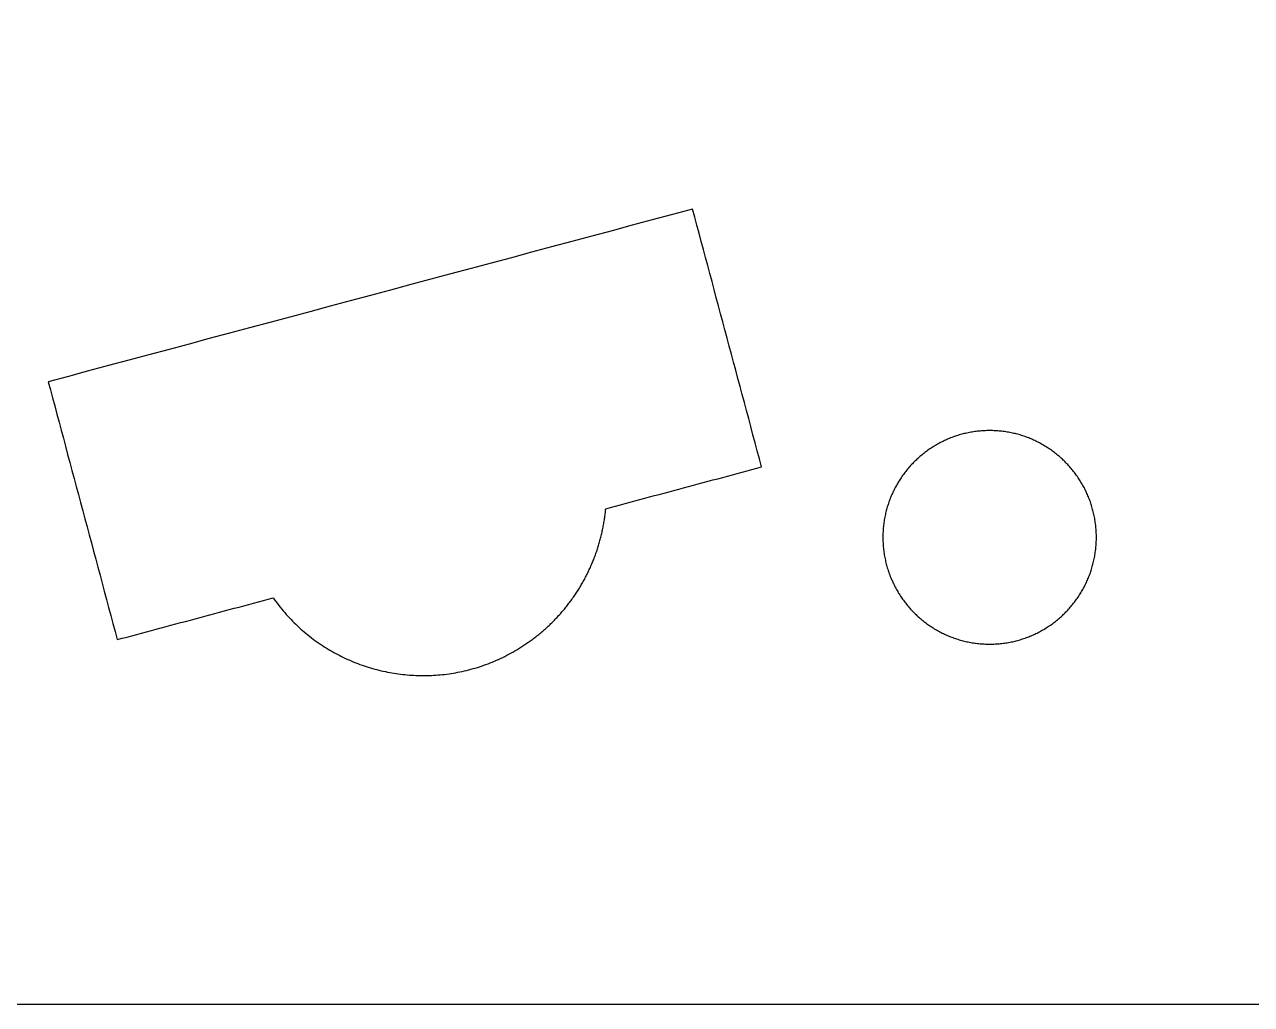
# Model space of a CAD drawing. Extents: x 69 to 228, y 38 to 172.
# Drawn here: x 159.23 to 177.62, y 38.35 to 53.03 of the extents above; entities that cross this region are included whole.
import ezdxf

# ---------------------------------------------------------------- set-up
doc = ezdxf.new("R2010")
doc.units = 0
doc.layers.get('0').update_dxf_attribs({"linetype": 'CONTINUOUS'})

# ---------------------------------------------------------------- blocks, each defined once
blk = doc.blocks.new('BLOCK_20')
at = {"color": 7}
blk.add_open_spline([(170.278, 46.401), (170.278, 46.401), (170.205, 46.382), (170.205, 46.382), (170.205, 46.382), (170.132, 46.362), (170.132, 46.362), (170.132, 46.362), (170.059, 46.343), (170.059, 46.343), (170.059, 46.343), (169.986, 46.323), (169.986, 46.323), (169.986, 46.323), (169.913, 46.303), (169.913, 46.303), (169.913, 46.303), (169.84, 46.284), (169.84, 46.284), (169.84, 46.284), (169.767, 46.264), (169.767, 46.264), (169.767, 46.264), (169.694, 46.245), (169.694, 46.245), (169.694, 46.245), (169.621, 46.225), (169.621, 46.225), (169.621, 46.225), (169.548, 46.206), (169.548, 46.206), (169.548, 46.206), (169.474, 46.186), (169.474, 46.186), (169.474, 46.186), (169.401, 46.167), (169.401, 46.167), (169.401, 46.167), (169.328, 46.147), (169.328, 46.147), (169.328, 46.147), (169.255, 46.127), (169.255, 46.127), (169.255, 46.127), (169.182, 46.108), (169.182, 46.108), (169.182, 46.108), (169.109, 46.088), (169.109, 46.088), (169.109, 46.088), (169.036, 46.069), (169.036, 46.069), (169.036, 46.069), (168.963, 46.049), (168.963, 46.049), (168.963, 46.049), (168.89, 46.03), (168.89, 46.03), (168.89, 46.03), (168.817, 46.01), (168.817, 46.01), (168.817, 46.01), (168.744, 45.99), (168.744, 45.99), (168.744, 45.99), (168.671, 45.971), (168.671, 45.971), (168.671, 45.971), (168.598, 45.951), (168.598, 45.951), (168.598, 45.951), (168.525, 45.932), (168.525, 45.932), (168.525, 45.932), (168.452, 45.912), (168.452, 45.912), (168.452, 45.912), (168.379, 45.893), (168.379, 45.893), (168.379, 45.893), (168.306, 45.873), (168.306, 45.873), (168.306, 45.873), (168.233, 45.853), (168.233, 45.853), (168.233, 45.853), (168.16, 45.834), (168.16, 45.834), (168.16, 45.834), (168.087, 45.814), (168.087, 45.814), (168.087, 45.814), (168.014, 45.795), (168.014, 45.795), (168.014, 45.795), (167.941, 45.775), (167.941, 45.775), (167.939, 45.75), (167.936, 45.725), (167.933, 45.7), (167.93, 45.675), (167.927, 45.65), (167.923, 45.626), (167.92, 45.601), (167.916, 45.576), (167.911, 45.552), (167.907, 45.527), (167.902, 45.502), (167.897, 45.478), (167.892, 45.454), (167.887, 45.429), (167.882, 45.405), (167.876, 45.381), (167.87, 45.357), (167.864, 45.333), (167.858, 45.309), (167.851, 45.285), (167.844, 45.261), (167.837, 45.237), (167.83, 45.213), (167.822, 45.19), (167.815, 45.166), (167.807, 45.143), (167.799, 45.12), (167.791, 45.096), (167.782, 45.073), (167.774, 45.05), (167.765, 45.027), (167.756, 45.004), (167.747, 44.981), (167.737, 44.958), (167.727, 44.936), (167.718, 44.913), (167.708, 44.891), (167.697, 44.868), (167.687, 44.846), (167.676, 44.824), (167.665, 44.802), (167.654, 44.78), (167.643, 44.758), (167.632, 44.736), (167.62, 44.714), (167.608, 44.693), (167.596, 44.671), (167.584, 44.65), (167.572, 44.629), (167.559, 44.607), (167.546, 44.586), (167.533, 44.565), (167.52, 44.545), (167.507, 44.524), (167.493, 44.503), (167.48, 44.483), (167.466, 44.463), (167.452, 44.442), (167.437, 44.422), (167.423, 44.402), (167.408, 44.383), (167.393, 44.363), (167.378, 44.343), (167.363, 44.324), (167.348, 44.305), (167.332, 44.285), (167.317, 44.266), (167.301, 44.247), (167.285, 44.229), (167.269, 44.21), (167.252, 44.191), (167.235, 44.173), (167.219, 44.155), (167.202, 44.137), (167.185, 44.119), (167.168, 44.101), (167.15, 44.083), (167.132, 44.066), (167.115, 44.049), (167.097, 44.031), (167.079, 44.014), (167.061, 43.998), (167.042, 43.981), (167.023, 43.964), (167.005, 43.948), (166.986, 43.932), (166.967, 43.915), (166.948, 43.899), (166.928, 43.884), (166.908, 43.868), (166.889, 43.853), (166.869, 43.837), (166.849, 43.822), (166.829, 43.807), (166.808, 43.792), (166.788, 43.778), (166.749, 43.751), (166.71, 43.724), (166.67, 43.699), (166.63, 43.674), (166.59, 43.65), (166.55, 43.627), (166.509, 43.605), (166.469, 43.583), (166.427, 43.562), (166.386, 43.542), (166.345, 43.522), (166.303, 43.504), (166.261, 43.486), (166.219, 43.469), (166.176, 43.452), (166.134, 43.436), (166.091, 43.421), (166.048, 43.407), (166.006, 43.394), (165.962, 43.381), (165.919, 43.369), (165.876, 43.357), (165.832, 43.347), (165.789, 43.337), (165.745, 43.328), (165.701, 43.319), (165.657, 43.312), (165.614, 43.305), (165.57, 43.299), (165.525, 43.293), (165.481, 43.288), (165.437, 43.284), (165.393, 43.281), (165.349, 43.278), (165.305, 43.276), (165.261, 43.275), (165.217, 43.274), (165.173, 43.274), (165.129, 43.276), (165.084, 43.277), (165.04, 43.279), (164.997, 43.282), (164.953, 43.286), (164.909, 43.29), (164.865, 43.296), (164.822, 43.301), (164.778, 43.307), (164.735, 43.315), (164.691, 43.322), (164.648, 43.331), (164.605, 43.34), (164.562, 43.35), (164.52, 43.361), (164.477, 43.372), (164.435, 43.384), (164.392, 43.396), (164.35, 43.41), (164.309, 43.424), (164.267, 43.438), (164.226, 43.454), (164.184, 43.469), (164.143, 43.486), (164.103, 43.504), (164.062, 43.521), (164.022, 43.54), (163.982, 43.56), (163.943, 43.579), (163.903, 43.6), (163.864, 43.622), (163.825, 43.643), (163.787, 43.666), (163.749, 43.689), (163.711, 43.713), (163.674, 43.737), (163.637, 43.763), (163.6, 43.788), (163.564, 43.815), (163.528, 43.842), (163.492, 43.87), (163.457, 43.898), (163.422, 43.928), (163.388, 43.957), (163.354, 43.987), (163.321, 44.019), (163.287, 44.05), (163.255, 44.082), (163.223, 44.115), (163.191, 44.149), (163.16, 44.183), (163.129, 44.218), (163.099, 44.253), (163.069, 44.289), (163.04, 44.326), (163.011, 44.363), (162.983, 44.401), (162.955, 44.439), (162.955, 44.439), (162.882, 44.42), (162.882, 44.42), (162.882, 44.42), (162.809, 44.4), (162.809, 44.4), (162.809, 44.4), (162.736, 44.381), (162.736, 44.381), (162.736, 44.381), (162.663, 44.361), (162.663, 44.361), (162.663, 44.361), (162.59, 44.341), (162.59, 44.341), (162.59, 44.341), (162.517, 44.322), (162.517, 44.322), (162.517, 44.322), (162.444, 44.302), (162.444, 44.302), (162.444, 44.302), (162.371, 44.283), (162.371, 44.283), (162.371, 44.283), (162.298, 44.263), (162.298, 44.263), (162.298, 44.263), (162.225, 44.244), (162.225, 44.244), (162.225, 44.244), (162.152, 44.224), (162.152, 44.224), (162.152, 44.224), (162.079, 44.204), (162.079, 44.204), (162.079, 44.204), (162.006, 44.185), (162.006, 44.185), (162.006, 44.185), (161.933, 44.165), (161.933, 44.165), (161.933, 44.165), (161.86, 44.146), (161.86, 44.146), (161.86, 44.146), (161.787, 44.126), (161.787, 44.126), (161.787, 44.126), (161.714, 44.107), (161.714, 44.107), (161.714, 44.107), (161.641, 44.087), (161.641, 44.087), (161.641, 44.087), (161.568, 44.068), (161.568, 44.068), (161.568, 44.068), (161.495, 44.048), (161.495, 44.048), (161.495, 44.048), (161.422, 44.028), (161.422, 44.028), (161.422, 44.028), (161.349, 44.009), (161.349, 44.009), (161.349, 44.009), (161.276, 43.989), (161.276, 43.989), (161.276, 43.989), (161.203, 43.97), (161.203, 43.97), (161.203, 43.97), (161.13, 43.95), (161.13, 43.95), (161.13, 43.95), (161.057, 43.931), (161.057, 43.931), (161.057, 43.931), (160.984, 43.911), (160.984, 43.911), (160.984, 43.911), (160.911, 43.891), (160.911, 43.891), (160.911, 43.891), (160.838, 43.872), (160.838, 43.872), (160.838, 43.872), (160.765, 43.852), (160.765, 43.852), (160.765, 43.852), (160.692, 43.833), (160.692, 43.833), (160.692, 43.833), (160.619, 43.813), (160.619, 43.813), (160.619, 43.813), (160.586, 43.934), (160.586, 43.934), (160.586, 43.934), (160.554, 44.055), (160.554, 44.055), (160.554, 44.055), (160.521, 44.175), (160.521, 44.175), (160.521, 44.175), (160.489, 44.296), (160.489, 44.296), (160.489, 44.296), (160.457, 44.417), (160.457, 44.417), (160.457, 44.417), (160.424, 44.538), (160.424, 44.538), (160.424, 44.538), (160.392, 44.658), (160.392, 44.658), (160.392, 44.658), (160.36, 44.779), (160.36, 44.779), (160.36, 44.779), (160.327, 44.9), (160.327, 44.9), (160.327, 44.9), (160.295, 45.021), (160.295, 45.021), (160.295, 45.021), (160.263, 45.141), (160.263, 45.141), (160.263, 45.141), (160.23, 45.262), (160.23, 45.262), (160.23, 45.262), (160.198, 45.383), (160.198, 45.383), (160.198, 45.383), (160.166, 45.504), (160.166, 45.504), (160.166, 45.504), (160.133, 45.624), (160.133, 45.624), (160.133, 45.624), (160.101, 45.745), (160.101, 45.745), (160.101, 45.745), (160.069, 45.866), (160.069, 45.866), (160.069, 45.866), (160.036, 45.986), (160.036, 45.986), (160.036, 45.986), (160.004, 46.107), (160.004, 46.107), (160.004, 46.107), (159.971, 46.228), (159.971, 46.228), (159.971, 46.228), (159.939, 46.349), (159.939, 46.349), (159.939, 46.349), (159.907, 46.469), (159.907, 46.469), (159.907, 46.469), (159.874, 46.59), (159.874, 46.59), (159.874, 46.59), (159.842, 46.711), (159.842, 46.711), (159.842, 46.711), (159.81, 46.832), (159.81, 46.832), (159.81, 46.832), (159.777, 46.952), (159.777, 46.952), (159.777, 46.952), (159.745, 47.073), (159.745, 47.073), (159.745, 47.073), (159.713, 47.194), (159.713, 47.194), (159.713, 47.194), (159.68, 47.315), (159.68, 47.315), (159.68, 47.315), (159.648, 47.435), (159.648, 47.435), (159.648, 47.435), (159.616, 47.556), (159.616, 47.556), (159.616, 47.556), (159.583, 47.677), (159.583, 47.677), (159.583, 47.677), (159.885, 47.758), (159.885, 47.758), (159.885, 47.758), (160.187, 47.839), (160.187, 47.839), (160.187, 47.839), (160.489, 47.919), (160.489, 47.919), (160.489, 47.919), (160.791, 48), (160.791, 48), (160.791, 48), (161.093, 48.081), (161.093, 48.081), (161.093, 48.081), (161.394, 48.162), (161.394, 48.162), (161.394, 48.162), (161.696, 48.243), (161.696, 48.243), (161.696, 48.243), (161.998, 48.324), (161.998, 48.324), (161.998, 48.324), (162.3, 48.405), (162.3, 48.405), (162.3, 48.405), (162.602, 48.486), (162.602, 48.486), (162.602, 48.486), (162.904, 48.567), (162.904, 48.567), (162.904, 48.567), (163.205, 48.647), (163.205, 48.647), (163.205, 48.647), (163.507, 48.728), (163.507, 48.728), (163.507, 48.728), (163.809, 48.809), (163.809, 48.809), (163.809, 48.809), (164.111, 48.89), (164.111, 48.89), (164.111, 48.89), (164.413, 48.971), (164.413, 48.971), (164.413, 48.971), (164.715, 49.052), (164.715, 49.052), (164.715, 49.052), (165.017, 49.133), (165.017, 49.133), (165.017, 49.133), (165.318, 49.214), (165.318, 49.214), (165.318, 49.214), (165.62, 49.294), (165.62, 49.294), (165.62, 49.294), (165.922, 49.375), (165.922, 49.375), (165.922, 49.375), (166.224, 49.456), (166.224, 49.456), (166.224, 49.456), (166.526, 49.537), (166.526, 49.537), (166.526, 49.537), (166.828, 49.618), (166.828, 49.618), (166.828, 49.618), (167.13, 49.699), (167.13, 49.699), (167.13, 49.699), (167.431, 49.78), (167.431, 49.78), (167.431, 49.78), (167.733, 49.861), (167.733, 49.861), (167.733, 49.861), (168.035, 49.942), (168.035, 49.942), (168.035, 49.942), (168.337, 50.022), (168.337, 50.022), (168.337, 50.022), (168.639, 50.103), (168.639, 50.103), (168.639, 50.103), (168.941, 50.184), (168.941, 50.184), (168.941, 50.184), (169.243, 50.265), (169.243, 50.265), (169.243, 50.265), (169.275, 50.144), (169.275, 50.144), (169.275, 50.144), (169.307, 50.024), (169.307, 50.024), (169.307, 50.024), (169.34, 49.903), (169.34, 49.903), (169.34, 49.903), (169.372, 49.782), (169.372, 49.782), (169.372, 49.782), (169.404, 49.661), (169.404, 49.661), (169.404, 49.661), (169.437, 49.541), (169.437, 49.541), (169.437, 49.541), (169.469, 49.42), (169.469, 49.42), (169.469, 49.42), (169.501, 49.299), (169.501, 49.299), (169.501, 49.299), (169.534, 49.178), (169.534, 49.178), (169.534, 49.178), (169.566, 49.058), (169.566, 49.058), (169.566, 49.058), (169.598, 48.937), (169.598, 48.937), (169.598, 48.937), (169.631, 48.816), (169.631, 48.816), (169.631, 48.816), (169.663, 48.695), (169.663, 48.695), (169.663, 48.695), (169.695, 48.575), (169.695, 48.575), (169.695, 48.575), (169.728, 48.454), (169.728, 48.454), (169.728, 48.454), (169.76, 48.333), (169.76, 48.333), (169.76, 48.333), (169.793, 48.212), (169.793, 48.212), (169.793, 48.212), (169.825, 48.092), (169.825, 48.092), (169.825, 48.092), (169.857, 47.971), (169.857, 47.971), (169.857, 47.971), (169.89, 47.85), (169.89, 47.85), (169.89, 47.85), (169.922, 47.729), (169.922, 47.729), (169.922, 47.729), (169.954, 47.609), (169.954, 47.609), (169.954, 47.609), (169.987, 47.488), (169.987, 47.488), (169.987, 47.488), (170.019, 47.367), (170.019, 47.367), (170.019, 47.367), (170.051, 47.247), (170.051, 47.247), (170.051, 47.247), (170.084, 47.126), (170.084, 47.126), (170.084, 47.126), (170.116, 47.005), (170.116, 47.005), (170.116, 47.005), (170.148, 46.884), (170.148, 46.884), (170.148, 46.884), (170.181, 46.764), (170.181, 46.764), (170.181, 46.764), (170.213, 46.643), (170.213, 46.643), (170.213, 46.643), (170.245, 46.522), (170.245, 46.522), (170.245, 46.522), (170.278, 46.401), (170.278, 46.401)], degree=3, knots=[0, 0, 0, 0, 1, 1, 1, 2, 2, 2, 3, 3, 3, 4, 4, 4, 5, 5, 5, 6, 6, 6, 7, 7, 7, 8, 8, 8, 9, 9, 9, 10, 10, 10, 11, 11, 11, 12, 12, 12, 13, 13, 13, 14, 14, 14, 15, 15, 15, 16, 16, 16, 17, 17, 17, 18, 18, 18, 19, 19, 19, 20, 20, 20, 21, 21, 21, 22, 22, 22, 23, 23, 23, 24, 24, 24, 25, 25, 25, 26, 26, 26, 27, 27, 27, 28, 28, 28, 29, 29, 29, 30, 30, 30, 31, 31, 31, 32, 32, 32, 33, 33, 33, 34, 34, 34, 35, 35, 35, 36, 36, 36, 37, 37, 37, 38, 38, 38, 39, 39, 39, 40, 40, 40, 41, 41, 41, 42, 42, 42, 43, 43, 43, 44, 44, 44, 45, 45, 45, 46, 46, 46, 47, 47, 47, 48, 48, 48, 49, 49, 49, 50, 50, 50, 51, 51, 51, 52, 52, 52, 53, 53, 53, 54, 54, 54, 55, 55, 55, 56, 56, 56, 57, 57, 57, 58, 58, 58, 59, 59, 59, 60, 60, 60, 61, 61, 61, 62, 62, 62, 63, 63, 63, 64, 64, 64, 65, 65, 65, 66, 66, 66, 67, 67, 67, 68, 68, 68, 69, 69, 69, 70, 70, 70, 71, 71, 71, 72, 72, 72, 73, 73, 73, 74, 74, 74, 75, 75, 75, 76, 76, 76, 77, 77, 77, 78, 78, 78, 79, 79, 79, 80, 80, 80, 81, 81, 81, 82, 82, 82, 83, 83, 83, 84, 84, 84, 85, 85, 85, 86, 86, 86, 87, 87, 87, 88, 88, 88, 89, 89, 89, 90, 90, 90, 91, 91, 91, 92, 92, 92, 93, 93, 93, 94, 94, 94, 95, 95, 95, 96, 96, 96, 97, 97, 97, 98, 98, 98, 99, 99, 99, 100, 100, 100, 101, 101, 101, 102, 102, 102, 103, 103, 103, 104, 104, 104, 105, 105, 105, 106, 106, 106, 107, 107, 107, 108, 108, 108, 109, 109, 109, 110, 110, 110, 111, 111, 111, 112, 112, 112, 113, 113, 113, 114, 114, 114, 115, 115, 115, 116, 116, 116, 117, 117, 117, 118, 118, 118, 119, 119, 119, 120, 120, 120, 121, 121, 121, 122, 122, 122, 123, 123, 123, 124, 124, 124, 125, 125, 125, 126, 126, 126, 127, 127, 127, 128, 128, 128, 129, 129, 129, 130, 130, 130, 131, 131, 131, 132, 132, 132, 133, 133, 133, 134, 134, 134, 135, 135, 135, 136, 136, 136, 137, 137, 137, 138, 138, 138, 139, 139, 139, 140, 140, 140, 141, 141, 141, 142, 142, 142, 143, 143, 143, 144, 144, 144, 145, 145, 145, 146, 146, 146, 147, 147, 147, 148, 148, 148, 149, 149, 149, 150, 150, 150, 151, 151, 151, 152, 152, 152, 153, 153, 153, 154, 154, 154, 155, 155, 155, 156, 156, 156, 157, 157, 157, 158, 158, 158, 159, 159, 159, 160, 160, 160, 161, 161, 161, 162, 162, 162, 163, 163, 163, 164, 164, 164, 165, 165, 165, 166, 166, 166, 167, 167, 167, 168, 168, 168, 169, 169, 169, 170, 170, 170, 171, 171, 171, 172, 172, 172, 173, 173, 173, 174, 174, 174, 175, 175, 175, 176, 176, 176, 177, 177, 177, 178, 178, 178, 179, 179, 179, 180, 180, 180, 181, 181, 181, 182, 182, 182, 183, 183, 183, 184, 184, 184, 185, 185, 185, 186, 186, 186, 187, 187, 187, 188, 188, 188, 189, 189, 189, 190, 190, 190, 191, 191, 191, 192, 192, 192, 193, 193, 193, 194, 194, 194, 195, 195, 195, 196, 196, 196, 197, 197, 197, 198, 198, 198, 199, 199, 199, 200, 200, 200, 201, 201, 201, 202, 202, 202, 203, 203, 203, 204, 204, 204, 205, 205, 205, 206, 206, 206, 207, 207, 207, 208, 208, 208, 209, 209, 209, 210, 210, 210, 211, 211, 211, 212, 212, 212, 213, 213, 213, 214, 214, 214, 215, 215, 215, 216, 216, 216, 217, 217, 217, 218, 218, 218, 219, 219, 219, 220, 220, 220, 221, 221, 221, 222, 222, 222, 223, 223, 223, 224, 224, 224, 224], dxfattribs=at)
blk = doc.blocks.new('BLOCK_26')
at = {"color": 7}
blk.add_open_spline([(188.696, 171.91), (188.696, 171.91), (186.196, 171.91), (186.196, 171.91), (186.196, 171.91), (183.696, 171.91), (183.696, 171.91), (183.696, 171.91), (181.196, 171.91), (181.196, 171.91), (181.196, 171.91), (178.696, 171.91), (178.696, 171.91), (178.696, 171.91), (176.196, 171.91), (176.196, 171.91), (176.196, 171.91), (173.696, 171.91), (173.696, 171.91), (173.696, 171.91), (171.196, 171.91), (171.196, 171.91), (171.196, 171.91), (168.696, 171.91), (168.696, 171.91), (168.696, 171.91), (166.196, 171.91), (166.196, 171.91), (166.196, 171.91), (163.696, 171.91), (163.696, 171.91), (163.696, 171.91), (161.196, 171.91), (161.196, 171.91), (161.196, 171.91), (158.696, 171.91), (158.696, 171.91), (158.696, 171.91), (156.196, 171.91), (156.196, 171.91), (156.196, 171.91), (153.696, 171.91), (153.696, 171.91), (153.696, 171.91), (151.196, 171.91), (151.196, 171.91), (151.196, 171.91), (148.696, 171.91), (148.696, 171.91), (148.696, 171.91), (146.196, 171.91), (146.196, 171.91), (146.196, 171.91), (143.696, 171.91), (143.696, 171.91), (143.696, 171.91), (141.196, 171.91), (141.196, 171.91), (141.196, 171.91), (138.696, 171.91), (138.696, 171.91), (138.696, 171.91), (136.196, 171.91), (136.196, 171.91), (136.196, 171.91), (133.696, 171.91), (133.696, 171.91), (133.696, 171.91), (131.196, 171.91), (131.196, 171.91), (131.196, 171.91), (128.696, 171.91), (128.696, 171.91), (128.696, 171.91), (126.196, 171.91), (126.196, 171.91), (126.196, 171.91), (123.696, 171.91), (123.696, 171.91), (123.696, 171.91), (121.196, 171.91), (121.196, 171.91), (121.196, 171.91), (118.696, 171.91), (118.696, 171.91), (118.696, 171.91), (116.196, 171.91), (116.196, 171.91), (116.196, 171.91), (113.696, 171.91), (113.696, 171.91), (113.696, 171.91), (111.196, 171.91), (111.196, 171.91), (111.196, 171.91), (108.696, 171.91), (108.696, 171.91), (108.64, 171.91), (108.584, 171.909), (108.529, 171.907), (108.473, 171.905), (108.418, 171.902), (108.363, 171.899), (108.307, 171.895), (108.252, 171.89), (108.198, 171.885), (108.143, 171.879), (108.088, 171.873), (108.034, 171.866), (107.979, 171.859), (107.925, 171.85), (107.871, 171.841), (107.817, 171.832), (107.763, 171.822), (107.709, 171.812), (107.656, 171.801), (107.603, 171.789), (107.55, 171.777), (107.497, 171.764), (107.444, 171.751), (107.391, 171.737), (107.339, 171.723), (107.287, 171.708), (107.235, 171.692), (107.183, 171.676), (107.131, 171.659), (107.08, 171.642), (107.029, 171.624), (106.978, 171.606), (106.927, 171.587), (106.876, 171.567), (106.826, 171.547), (106.776, 171.527), (106.726, 171.506), (106.677, 171.484), (106.628, 171.462), (106.578, 171.44), (106.53, 171.417), (106.481, 171.393), (106.433, 171.369), (106.385, 171.344), (106.337, 171.319), (106.29, 171.293), (106.243, 171.267), (106.196, 171.24), (106.149, 171.213), (106.103, 171.185), (106.057, 171.157), (106.011, 171.128), (105.966, 171.099), (105.921, 171.069), (105.876, 171.039), (105.832, 171.008), (105.788, 170.977), (105.744, 170.946), (105.7, 170.914), (105.657, 170.881), (105.614, 170.848), (105.572, 170.814), (105.53, 170.78), (105.488, 170.746), (105.447, 170.711), (105.406, 170.675), (105.365, 170.639), (105.325, 170.603), (105.285, 170.566), (105.246, 170.529), (105.206, 170.491), (105.168, 170.453), (105.129, 170.415), (105.091, 170.376), (105.054, 170.336), (105.017, 170.296), (104.98, 170.256), (104.944, 170.215), (104.908, 170.174), (104.872, 170.132), (104.837, 170.09), (104.803, 170.048), (104.768, 170.005), (104.735, 169.961), (104.701, 169.918), (104.669, 169.874), (104.636, 169.829), (104.604, 169.784), (104.573, 169.739), (104.542, 169.693), (104.511, 169.647), (104.481, 169.6), (104.452, 169.553), (104.422, 169.506), (104.394, 169.458), (104.366, 169.41), (104.366, 169.41), (103.296, 167.557), (103.296, 167.557), (103.296, 167.557), (102.227, 165.705), (102.227, 165.705), (102.227, 165.705), (101.157, 163.852), (101.157, 163.852), (101.157, 163.852), (100.087, 162), (100.087, 162), (100.087, 162), (99.018, 160.147), (99.018, 160.147), (99.018, 160.147), (97.948, 158.294), (97.948, 158.294), (97.948, 158.294), (96.879, 156.442), (96.879, 156.442), (96.879, 156.442), (95.809, 154.589), (95.809, 154.589), (95.809, 154.589), (94.74, 152.737), (94.74, 152.737), (94.74, 152.737), (93.67, 150.884), (93.67, 150.884), (93.67, 150.884), (92.6, 149.032), (92.6, 149.032), (92.6, 149.032), (91.531, 147.179), (91.531, 147.179), (91.531, 147.179), (90.461, 145.326), (90.461, 145.326), (90.461, 145.326), (89.392, 143.474), (89.392, 143.474), (89.392, 143.474), (88.322, 141.621), (88.322, 141.621), (88.322, 141.621), (87.252, 139.769), (87.252, 139.769), (87.252, 139.769), (86.183, 137.916), (86.183, 137.916), (86.183, 137.916), (85.113, 136.064), (85.113, 136.064), (85.113, 136.064), (84.044, 134.211), (84.044, 134.211), (84.044, 134.211), (82.974, 132.359), (82.974, 132.359), (82.974, 132.359), (81.905, 130.506), (81.905, 130.506), (81.905, 130.506), (80.835, 128.653), (80.835, 128.653), (80.835, 128.653), (79.765, 126.801), (79.765, 126.801), (79.765, 126.801), (78.696, 124.948), (78.696, 124.948), (78.696, 124.948), (77.626, 123.096), (77.626, 123.096), (77.626, 123.096), (76.557, 121.243), (76.557, 121.243), (76.557, 121.243), (75.487, 119.391), (75.487, 119.391), (75.487, 119.391), (74.418, 117.538), (74.418, 117.538), (74.418, 117.538), (73.348, 115.685), (73.348, 115.685), (73.348, 115.685), (72.278, 113.833), (72.278, 113.833), (72.278, 113.833), (71.209, 111.98), (71.209, 111.98), (71.209, 111.98), (70.139, 110.128), (70.139, 110.128), (70.111, 110.079), (70.084, 110.031), (70.058, 109.982), (70.032, 109.933), (70.007, 109.883), (69.982, 109.834), (69.958, 109.784), (69.934, 109.734), (69.912, 109.684), (69.889, 109.634), (69.867, 109.583), (69.846, 109.532), (69.825, 109.481), (69.805, 109.43), (69.786, 109.379), (69.767, 109.328), (69.748, 109.276), (69.731, 109.224), (69.714, 109.173), (69.697, 109.121), (69.681, 109.069), (69.666, 109.016), (69.651, 108.964), (69.637, 108.911), (69.623, 108.859), (69.61, 108.806), (69.598, 108.753), (69.585, 108.7), (69.574, 108.647), (69.564, 108.594), (69.553, 108.541), (69.543, 108.488), (69.535, 108.434), (69.526, 108.381), (69.518, 108.327), (69.511, 108.274), (69.504, 108.22), (69.498, 108.167), (69.493, 108.113), (69.488, 108.059), (69.483, 108.005), (69.48, 107.951), (69.476, 107.897), (69.474, 107.844), (69.472, 107.79), (69.47, 107.736), (69.469, 107.682), (69.469, 107.628), (69.469, 107.574), (69.47, 107.52), (69.472, 107.466), (69.474, 107.412), (69.476, 107.358), (69.48, 107.304), (69.483, 107.25), (69.488, 107.197), (69.493, 107.143), (69.498, 107.089), (69.504, 107.035), (69.511, 106.982), (69.518, 106.928), (69.526, 106.875), (69.535, 106.821), (69.543, 106.768), (69.553, 106.715), (69.564, 106.661), (69.574, 106.608), (69.585, 106.555), (69.598, 106.502), (69.61, 106.449), (69.623, 106.397), (69.637, 106.344), (69.651, 106.292), (69.666, 106.239), (69.681, 106.187), (69.697, 106.135), (69.714, 106.083), (69.731, 106.031), (69.748, 105.979), (69.767, 105.928), (69.786, 105.876), (69.805, 105.825), (69.825, 105.774), (69.846, 105.723), (69.867, 105.673), (69.889, 105.622), (69.912, 105.572), (69.934, 105.521), (69.958, 105.472), (69.982, 105.422), (70.007, 105.372), (70.032, 105.323), (70.058, 105.274), (70.084, 105.225), (70.111, 105.176), (70.139, 105.128), (70.139, 105.128), (71.299, 103.119), (71.299, 103.119), (71.299, 103.119), (72.459, 101.11), (72.459, 101.11), (72.459, 101.11), (73.619, 99.101), (73.619, 99.101), (73.619, 99.101), (74.778, 97.093), (74.778, 97.093), (74.778, 97.093), (75.938, 95.084), (75.938, 95.084), (75.938, 95.084), (77.098, 93.075), (77.098, 93.075), (77.098, 93.075), (78.258, 91.066), (78.258, 91.066), (78.258, 91.066), (79.418, 89.057), (79.418, 89.057), (79.418, 89.057), (80.577, 87.048), (80.577, 87.048), (80.577, 87.048), (81.737, 85.04), (81.737, 85.04), (81.737, 85.04), (82.897, 83.031), (82.897, 83.031), (82.897, 83.031), (84.057, 81.022), (84.057, 81.022), (84.057, 81.022), (85.216, 79.013), (85.216, 79.013), (85.216, 79.013), (86.376, 77.004), (86.376, 77.004), (86.376, 77.004), (87.536, 74.996), (87.536, 74.996), (87.536, 74.996), (88.696, 72.987), (88.696, 72.987), (88.696, 72.987), (89.856, 70.978), (89.856, 70.978), (89.856, 70.978), (91.015, 68.969), (91.015, 68.969), (91.015, 68.969), (92.175, 66.96), (92.175, 66.96), (92.175, 66.96), (93.335, 64.952), (93.335, 64.952), (93.335, 64.952), (94.495, 62.943), (94.495, 62.943), (94.495, 62.943), (95.655, 60.934), (95.655, 60.934), (95.655, 60.934), (96.814, 58.925), (96.814, 58.925), (96.814, 58.925), (97.974, 56.916), (97.974, 56.916), (97.974, 56.916), (99.134, 54.907), (99.134, 54.907), (99.134, 54.907), (100.294, 52.899), (100.294, 52.899), (100.294, 52.899), (101.454, 50.89), (101.454, 50.89), (101.454, 50.89), (102.613, 48.881), (102.613, 48.881), (102.613, 48.881), (103.773, 46.872), (103.773, 46.872), (103.773, 46.872), (104.933, 44.863), (104.933, 44.863), (104.933, 44.863), (106.093, 42.855), (106.093, 42.855), (106.093, 42.855), (107.252, 40.846), (107.252, 40.846), (107.28, 40.797), (107.309, 40.75), (107.338, 40.702), (107.368, 40.655), (107.398, 40.609), (107.429, 40.563), (107.459, 40.517), (107.491, 40.471), (107.523, 40.427), (107.555, 40.382), (107.588, 40.338), (107.622, 40.294), (107.655, 40.251), (107.689, 40.208), (107.724, 40.165), (107.759, 40.123), (107.795, 40.082), (107.831, 40.041), (107.867, 40), (107.903, 39.959), (107.941, 39.92), (107.978, 39.88), (108.016, 39.841), (108.055, 39.802), (108.093, 39.764), (108.132, 39.726), (108.172, 39.689), (108.212, 39.652), (108.252, 39.616), (108.293, 39.58), (108.334, 39.545), (108.375, 39.51), (108.417, 39.476), (108.459, 39.441), (108.501, 39.408), (108.544, 39.375), (108.587, 39.342), (108.63, 39.31), (108.674, 39.279), (108.718, 39.247), (108.763, 39.216), (108.808, 39.186), (108.853, 39.157), (108.898, 39.127), (108.944, 39.099), (108.99, 39.07), (109.036, 39.043), (109.083, 39.016), (109.129, 38.989), (109.176, 38.962), (109.224, 38.937), (109.272, 38.912), (109.32, 38.887), (109.368, 38.863), (109.416, 38.839), (109.465, 38.816), (109.514, 38.794), (109.564, 38.771), (109.613, 38.75), (109.663, 38.729), (109.713, 38.708), (109.763, 38.688), (109.814, 38.669), (109.864, 38.65), (109.915, 38.632), (109.967, 38.614), (110.018, 38.596), (110.07, 38.58), (110.121, 38.564), (110.173, 38.548), (110.226, 38.533), (110.278, 38.519), (110.33, 38.505), (110.383, 38.491), (110.436, 38.479), (110.489, 38.466), (110.543, 38.455), (110.596, 38.444), (110.65, 38.433), (110.704, 38.423), (110.758, 38.414), (110.812, 38.405), (110.866, 38.397), (110.92, 38.39), (110.975, 38.382), (111.029, 38.376), (111.084, 38.371), (111.139, 38.365), (111.194, 38.361), (111.249, 38.357), (111.305, 38.353), (111.36, 38.35), (111.416, 38.349), (111.471, 38.347), (111.527, 38.346), (111.583, 38.346), (111.583, 38.346), (113.902, 38.346), (113.902, 38.346), (113.902, 38.346), (116.222, 38.346), (116.222, 38.346), (116.222, 38.346), (118.541, 38.346), (118.541, 38.346), (118.541, 38.346), (120.861, 38.346), (120.861, 38.346), (120.861, 38.346), (123.18, 38.346), (123.18, 38.346), (123.18, 38.346), (125.5, 38.346), (125.5, 38.346), (125.5, 38.346), (127.82, 38.346), (127.82, 38.346), (127.82, 38.346), (130.139, 38.346), (130.139, 38.346), (130.139, 38.346), (132.459, 38.346), (132.459, 38.346), (132.459, 38.346), (134.778, 38.346), (134.778, 38.346), (134.778, 38.346), (137.098, 38.346), (137.098, 38.346), (137.098, 38.346), (139.418, 38.346), (139.418, 38.346), (139.418, 38.346), (141.737, 38.346), (141.737, 38.346), (141.737, 38.346), (144.057, 38.346), (144.057, 38.346), (144.057, 38.346), (146.376, 38.346), (146.376, 38.346), (146.376, 38.346), (148.696, 38.346), (148.696, 38.346), (148.696, 38.346), (151.015, 38.346), (151.015, 38.346), (151.015, 38.346), (153.335, 38.346), (153.335, 38.346), (153.335, 38.346), (155.655, 38.346), (155.655, 38.346), (155.655, 38.346), (157.974, 38.346), (157.974, 38.346), (157.974, 38.346), (160.294, 38.346), (160.294, 38.346), (160.294, 38.346), (162.613, 38.346), (162.613, 38.346), (162.613, 38.346), (164.933, 38.346), (164.933, 38.346), (164.933, 38.346), (167.252, 38.346), (167.252, 38.346), (167.252, 38.346), (169.572, 38.346), (169.572, 38.346), (169.572, 38.346), (171.892, 38.346), (171.892, 38.346), (171.892, 38.346), (174.211, 38.346), (174.211, 38.346), (174.211, 38.346), (176.531, 38.346), (176.531, 38.346), (176.531, 38.346), (178.85, 38.346), (178.85, 38.346), (178.85, 38.346), (181.17, 38.346), (181.17, 38.346), (181.17, 38.346), (183.49, 38.346), (183.49, 38.346), (183.49, 38.346), (185.809, 38.346), (185.809, 38.346), (185.865, 38.346), (185.921, 38.347), (185.976, 38.349), (186.032, 38.35), (186.087, 38.353), (186.142, 38.357), (186.197, 38.361), (186.253, 38.365), (186.307, 38.371), (186.362, 38.376), (186.417, 38.382), (186.471, 38.39), (186.526, 38.397), (186.58, 38.405), (186.634, 38.414), (186.688, 38.423), (186.742, 38.433), (186.795, 38.444), (186.849, 38.455), (186.902, 38.466), (186.955, 38.479), (187.008, 38.491), (187.061, 38.505), (187.114, 38.519), (187.166, 38.533), (187.218, 38.548), (187.27, 38.564), (187.322, 38.58), (187.374, 38.596), (187.425, 38.614), (187.476, 38.632), (187.527, 38.65), (187.578, 38.669), (187.628, 38.688), (187.679, 38.708), (187.729, 38.729), (187.779, 38.75), (187.828, 38.771), (187.877, 38.794), (187.926, 38.816), (187.975, 38.839), (188.024, 38.863), (188.072, 38.887), (188.12, 38.912), (188.168, 38.937), (188.215, 38.962), (188.262, 38.989), (188.309, 39.016), (188.356, 39.043), (188.402, 39.07), (188.448, 39.099), (188.494, 39.127), (188.539, 39.157), (188.584, 39.186), (188.629, 39.216), (188.673, 39.247), (188.717, 39.279), (188.761, 39.31), (188.805, 39.342), (188.848, 39.375), (188.891, 39.408), (188.933, 39.441), (188.975, 39.476), (189.017, 39.51), (189.058, 39.545), (189.099, 39.58), (189.14, 39.616), (189.18, 39.652), (189.22, 39.689), (189.259, 39.726), (189.298, 39.764), (189.337, 39.802), (189.376, 39.841), (189.414, 39.88), (189.451, 39.92), (189.488, 39.959), (189.525, 40), (189.561, 40.041), (189.597, 40.082), (189.633, 40.123), (189.667, 40.165), (189.702, 40.208), (189.736, 40.251), (189.77, 40.294), (189.804, 40.338), (189.836, 40.382), (189.869, 40.427), (189.901, 40.471), (189.932, 40.517), (189.963, 40.563), (189.994, 40.609), (190.024, 40.655), (190.053, 40.702), (190.083, 40.75), (190.111, 40.797), (190.139, 40.846), (190.139, 40.846), (191.299, 42.855), (191.299, 42.855), (191.299, 42.855), (192.459, 44.863), (192.459, 44.863), (192.459, 44.863), (193.619, 46.872), (193.619, 46.872), (193.619, 46.872), (194.778, 48.881), (194.778, 48.881), (194.778, 48.881), (195.938, 50.89), (195.938, 50.89), (195.938, 50.89), (197.098, 52.899), (197.098, 52.899), (197.098, 52.899), (198.258, 54.907), (198.258, 54.907), (198.258, 54.907), (199.418, 56.916), (199.418, 56.916), (199.418, 56.916), (200.577, 58.925), (200.577, 58.925), (200.577, 58.925), (201.737, 60.934), (201.737, 60.934), (201.737, 60.934), (202.897, 62.943), (202.897, 62.943), (202.897, 62.943), (204.057, 64.952), (204.057, 64.952), (204.057, 64.952), (205.216, 66.96), (205.216, 66.96), (205.216, 66.96), (206.376, 68.969), (206.376, 68.969), (206.376, 68.969), (207.536, 70.978), (207.536, 70.978), (207.536, 70.978), (208.696, 72.987), (208.696, 72.987), (208.696, 72.987), (209.856, 74.996), (209.856, 74.996), (209.856, 74.996), (211.015, 77.004), (211.015, 77.004), (211.015, 77.004), (212.175, 79.013), (212.175, 79.013), (212.175, 79.013), (213.335, 81.022), (213.335, 81.022), (213.335, 81.022), (214.495, 83.031), (214.495, 83.031), (214.495, 83.031), (215.655, 85.04), (215.655, 85.04), (215.655, 85.04), (216.814, 87.048), (216.814, 87.048), (216.814, 87.048), (217.974, 89.057), (217.974, 89.057), (217.974, 89.057), (219.134, 91.066), (219.134, 91.066), (219.134, 91.066), (220.294, 93.075), (220.294, 93.075), (220.294, 93.075), (221.454, 95.084), (221.454, 95.084), (221.454, 95.084), (222.613, 97.093), (222.613, 97.093), (222.613, 97.093), (223.773, 99.101), (223.773, 99.101), (223.773, 99.101), (224.933, 101.11), (224.933, 101.11), (224.933, 101.11), (226.093, 103.119), (226.093, 103.119), (226.093, 103.119), (227.252, 105.128), (227.252, 105.128), (227.28, 105.176), (227.307, 105.225), (227.334, 105.274), (227.36, 105.323), (227.385, 105.372), (227.409, 105.422), (227.434, 105.472), (227.457, 105.521), (227.48, 105.572), (227.503, 105.622), (227.525, 105.673), (227.546, 105.723), (227.566, 105.774), (227.587, 105.825), (227.606, 105.876), (227.625, 105.928), (227.643, 105.979), (227.661, 106.031), (227.678, 106.083), (227.695, 106.135), (227.71, 106.187), (227.726, 106.239), (227.741, 106.292), (227.755, 106.344), (227.769, 106.397), (227.782, 106.449), (227.794, 106.502), (227.806, 106.555), (227.818, 106.608), (227.828, 106.661), (227.839, 106.715), (227.848, 106.768), (227.857, 106.821), (227.866, 106.875), (227.873, 106.928), (227.88, 106.982), (227.887, 107.035), (227.894, 107.089), (227.899, 107.143), (227.904, 107.197), (227.908, 107.25), (227.912, 107.304), (227.915, 107.358), (227.918, 107.412), (227.92, 107.466), (227.921, 107.52), (227.922, 107.574), (227.922, 107.628), (227.922, 107.682), (227.921, 107.736), (227.92, 107.79), (227.918, 107.844), (227.915, 107.897), (227.912, 107.951), (227.908, 108.005), (227.904, 108.059), (227.899, 108.113), (227.894, 108.167), (227.887, 108.22), (227.88, 108.274), (227.873, 108.327), (227.866, 108.381), (227.857, 108.434), (227.848, 108.488), (227.839, 108.541), (227.828, 108.594), (227.818, 108.647), (227.806, 108.7), (227.794, 108.753), (227.782, 108.806), (227.769, 108.859), (227.755, 108.911), (227.741, 108.964), (227.726, 109.016), (227.71, 109.069), (227.695, 109.121), (227.678, 109.173), (227.661, 109.224), (227.643, 109.276), (227.625, 109.328), (227.606, 109.379), (227.587, 109.43), (227.566, 109.481), (227.546, 109.532), (227.525, 109.583), (227.503, 109.634), (227.48, 109.684), (227.457, 109.734), (227.434, 109.784), (227.409, 109.834), (227.385, 109.883), (227.36, 109.933), (227.334, 109.982), (227.307, 110.031), (227.28, 110.079), (227.252, 110.128), (227.252, 110.128), (226.183, 111.98), (226.183, 111.98), (226.183, 111.98), (225.113, 113.833), (225.113, 113.833), (225.113, 113.833), (224.044, 115.685), (224.044, 115.685), (224.044, 115.685), (222.974, 117.538), (222.974, 117.538), (222.974, 117.538), (221.905, 119.391), (221.905, 119.391), (221.905, 119.391), (220.835, 121.243), (220.835, 121.243), (220.835, 121.243), (219.765, 123.096), (219.765, 123.096), (219.765, 123.096), (218.696, 124.948), (218.696, 124.948), (218.696, 124.948), (217.626, 126.801), (217.626, 126.801), (217.626, 126.801), (216.557, 128.653), (216.557, 128.653), (216.557, 128.653), (215.487, 130.506), (215.487, 130.506), (215.487, 130.506), (214.418, 132.359), (214.418, 132.359), (214.418, 132.359), (213.348, 134.211), (213.348, 134.211), (213.348, 134.211), (212.278, 136.064), (212.278, 136.064), (212.278, 136.064), (211.209, 137.916), (211.209, 137.916), (211.209, 137.916), (210.139, 139.769), (210.139, 139.769), (210.139, 139.769), (209.07, 141.621), (209.07, 141.621), (209.07, 141.621), (208, 143.474), (208, 143.474), (208, 143.474), (206.93, 145.326), (206.93, 145.326), (206.93, 145.326), (205.861, 147.179), (205.861, 147.179), (205.861, 147.179), (204.791, 149.032), (204.791, 149.032), (204.791, 149.032), (203.722, 150.884), (203.722, 150.884), (203.722, 150.884), (202.652, 152.737), (202.652, 152.737), (202.652, 152.737), (201.583, 154.589), (201.583, 154.589), (201.583, 154.589), (200.513, 156.442), (200.513, 156.442), (200.513, 156.442), (199.443, 158.294), (199.443, 158.294), (199.443, 158.294), (198.374, 160.147), (198.374, 160.147), (198.374, 160.147), (197.304, 162), (197.304, 162), (197.304, 162), (196.235, 163.852), (196.235, 163.852), (196.235, 163.852), (195.165, 165.705), (195.165, 165.705), (195.165, 165.705), (194.096, 167.557), (194.096, 167.557), (194.096, 167.557), (193.026, 169.41), (193.026, 169.41), (192.998, 169.458), (192.969, 169.506), (192.94, 169.553), (192.911, 169.6), (192.881, 169.647), (192.85, 169.693), (192.819, 169.739), (192.787, 169.784), (192.755, 169.829), (192.723, 169.874), (192.69, 169.918), (192.657, 169.961), (192.623, 170.005), (192.589, 170.048), (192.554, 170.09), (192.519, 170.132), (192.484, 170.174), (192.448, 170.215), (192.412, 170.256), (192.375, 170.296), (192.338, 170.336), (192.3, 170.376), (192.262, 170.415), (192.224, 170.453), (192.185, 170.491), (192.146, 170.529), (192.106, 170.566), (192.067, 170.603), (192.026, 170.639), (191.986, 170.675), (191.945, 170.711), (191.904, 170.746), (191.862, 170.78), (191.82, 170.814), (191.777, 170.848), (191.734, 170.881), (191.691, 170.914), (191.648, 170.946), (191.604, 170.977), (191.56, 171.008), (191.516, 171.039), (191.471, 171.069), (191.426, 171.099), (191.381, 171.128), (191.335, 171.157), (191.289, 171.185), (191.243, 171.213), (191.196, 171.24), (191.149, 171.267), (191.102, 171.293), (191.054, 171.319), (191.007, 171.344), (190.959, 171.369), (190.91, 171.393), (190.862, 171.417), (190.813, 171.44), (190.764, 171.462), (190.715, 171.484), (190.665, 171.506), (190.615, 171.527), (190.566, 171.547), (190.515, 171.567), (190.465, 171.587), (190.414, 171.606), (190.363, 171.624), (190.312, 171.642), (190.261, 171.659), (190.209, 171.676), (190.157, 171.692), (190.105, 171.708), (190.053, 171.723), (190, 171.737), (189.948, 171.751), (189.895, 171.764), (189.842, 171.777), (189.789, 171.789), (189.736, 171.801), (189.682, 171.812), (189.629, 171.822), (189.575, 171.832), (189.521, 171.841), (189.467, 171.85), (189.413, 171.859), (189.358, 171.866), (189.304, 171.873), (189.249, 171.879), (189.194, 171.885), (189.139, 171.89), (189.084, 171.895), (189.029, 171.899), (188.974, 171.902), (188.918, 171.905), (188.863, 171.907), (188.807, 171.909), (188.752, 171.91), (188.696, 171.91)], degree=3, knots=[0, 0, 0, 0, 1, 1, 1, 2, 2, 2, 3, 3, 3, 4, 4, 4, 5, 5, 5, 6, 6, 6, 7, 7, 7, 8, 8, 8, 9, 9, 9, 10, 10, 10, 11, 11, 11, 12, 12, 12, 13, 13, 13, 14, 14, 14, 15, 15, 15, 16, 16, 16, 17, 17, 17, 18, 18, 18, 19, 19, 19, 20, 20, 20, 21, 21, 21, 22, 22, 22, 23, 23, 23, 24, 24, 24, 25, 25, 25, 26, 26, 26, 27, 27, 27, 28, 28, 28, 29, 29, 29, 30, 30, 30, 31, 31, 31, 32, 32, 32, 33, 33, 33, 34, 34, 34, 35, 35, 35, 36, 36, 36, 37, 37, 37, 38, 38, 38, 39, 39, 39, 40, 40, 40, 41, 41, 41, 42, 42, 42, 43, 43, 43, 44, 44, 44, 45, 45, 45, 46, 46, 46, 47, 47, 47, 48, 48, 48, 49, 49, 49, 50, 50, 50, 51, 51, 51, 52, 52, 52, 53, 53, 53, 54, 54, 54, 55, 55, 55, 56, 56, 56, 57, 57, 57, 58, 58, 58, 59, 59, 59, 60, 60, 60, 61, 61, 61, 62, 62, 62, 63, 63, 63, 64, 64, 64, 65, 65, 65, 66, 66, 66, 67, 67, 67, 68, 68, 68, 69, 69, 69, 70, 70, 70, 71, 71, 71, 72, 72, 72, 73, 73, 73, 74, 74, 74, 75, 75, 75, 76, 76, 76, 77, 77, 77, 78, 78, 78, 79, 79, 79, 80, 80, 80, 81, 81, 81, 82, 82, 82, 83, 83, 83, 84, 84, 84, 85, 85, 85, 86, 86, 86, 87, 87, 87, 88, 88, 88, 89, 89, 89, 90, 90, 90, 91, 91, 91, 92, 92, 92, 93, 93, 93, 94, 94, 94, 95, 95, 95, 96, 96, 96, 97, 97, 97, 98, 98, 98, 99, 99, 99, 100, 100, 100, 101, 101, 101, 102, 102, 102, 103, 103, 103, 104, 104, 104, 105, 105, 105, 106, 106, 106, 107, 107, 107, 108, 108, 108, 109, 109, 109, 110, 110, 110, 111, 111, 111, 112, 112, 112, 113, 113, 113, 114, 114, 114, 115, 115, 115, 116, 116, 116, 117, 117, 117, 118, 118, 118, 119, 119, 119, 120, 120, 120, 121, 121, 121, 122, 122, 122, 123, 123, 123, 124, 124, 124, 125, 125, 125, 126, 126, 126, 127, 127, 127, 128, 128, 128, 129, 129, 129, 130, 130, 130, 131, 131, 131, 132, 132, 132, 133, 133, 133, 134, 134, 134, 135, 135, 135, 136, 136, 136, 137, 137, 137, 138, 138, 138, 139, 139, 139, 140, 140, 140, 141, 141, 141, 142, 142, 142, 143, 143, 143, 144, 144, 144, 145, 145, 145, 146, 146, 146, 147, 147, 147, 148, 148, 148, 149, 149, 149, 150, 150, 150, 151, 151, 151, 152, 152, 152, 153, 153, 153, 154, 154, 154, 155, 155, 155, 156, 156, 156, 157, 157, 157, 158, 158, 158, 159, 159, 159, 160, 160, 160, 161, 161, 161, 162, 162, 162, 163, 163, 163, 164, 164, 164, 165, 165, 165, 166, 166, 166, 167, 167, 167, 168, 168, 168, 169, 169, 169, 170, 170, 170, 171, 171, 171, 172, 172, 172, 173, 173, 173, 174, 174, 174, 175, 175, 175, 176, 176, 176, 177, 177, 177, 178, 178, 178, 179, 179, 179, 180, 180, 180, 181, 181, 181, 182, 182, 182, 183, 183, 183, 184, 184, 184, 185, 185, 185, 186, 186, 186, 187, 187, 187, 188, 188, 188, 189, 189, 189, 190, 190, 190, 191, 191, 191, 192, 192, 192, 193, 193, 193, 194, 194, 194, 195, 195, 195, 196, 196, 196, 197, 197, 197, 198, 198, 198, 199, 199, 199, 200, 200, 200, 201, 201, 201, 202, 202, 202, 203, 203, 203, 204, 204, 204, 205, 205, 205, 206, 206, 206, 207, 207, 207, 208, 208, 208, 209, 209, 209, 210, 210, 210, 211, 211, 211, 212, 212, 212, 213, 213, 213, 214, 214, 214, 215, 215, 215, 216, 216, 216, 217, 217, 217, 218, 218, 218, 219, 219, 219, 220, 220, 220, 221, 221, 221, 222, 222, 222, 223, 223, 223, 224, 224, 224, 225, 225, 225, 226, 226, 226, 227, 227, 227, 228, 228, 228, 229, 229, 229, 230, 230, 230, 231, 231, 231, 232, 232, 232, 233, 233, 233, 234, 234, 234, 235, 235, 235, 236, 236, 236, 237, 237, 237, 238, 238, 238, 239, 239, 239, 240, 240, 240, 241, 241, 241, 242, 242, 242, 243, 243, 243, 244, 244, 244, 245, 245, 245, 246, 246, 246, 247, 247, 247, 248, 248, 248, 249, 249, 249, 250, 250, 250, 251, 251, 251, 252, 252, 252, 253, 253, 253, 254, 254, 254, 255, 255, 255, 256, 256, 256, 257, 257, 257, 258, 258, 258, 259, 259, 259, 260, 260, 260, 261, 261, 261, 262, 262, 262, 263, 263, 263, 264, 264, 264, 265, 265, 265, 266, 266, 266, 267, 267, 267, 268, 268, 268, 269, 269, 269, 270, 270, 270, 271, 271, 271, 272, 272, 272, 273, 273, 273, 274, 274, 274, 275, 275, 275, 276, 276, 276, 277, 277, 277, 278, 278, 278, 279, 279, 279, 280, 280, 280, 281, 281, 281, 282, 282, 282, 283, 283, 283, 284, 284, 284, 285, 285, 285, 286, 286, 286, 287, 287, 287, 288, 288, 288, 289, 289, 289, 290, 290, 290, 291, 291, 291, 292, 292, 292, 293, 293, 293, 294, 294, 294, 295, 295, 295, 296, 296, 296, 297, 297, 297, 298, 298, 298, 299, 299, 299, 300, 300, 300, 301, 301, 301, 302, 302, 302, 303, 303, 303, 304, 304, 304, 305, 305, 305, 306, 306, 306, 307, 307, 307, 308, 308, 308, 309, 309, 309, 310, 310, 310, 311, 311, 311, 312, 312, 312, 313, 313, 313, 314, 314, 314, 315, 315, 315, 316, 316, 316, 317, 317, 317, 318, 318, 318, 319, 319, 319, 320, 320, 320, 321, 321, 321, 322, 322, 322, 323, 323, 323, 324, 324, 324, 325, 325, 325, 326, 326, 326, 327, 327, 327, 328, 328, 328, 329, 329, 329, 330, 330, 330, 331, 331, 331, 332, 332, 332, 333, 333, 333, 334, 334, 334, 335, 335, 335, 336, 336, 336, 337, 337, 337, 338, 338, 338, 339, 339, 339, 340, 340, 340, 341, 341, 341, 342, 342, 342, 343, 343, 343, 344, 344, 344, 345, 345, 345, 346, 346, 346, 347, 347, 347, 348, 348, 348, 349, 349, 349, 350, 350, 350, 351, 351, 351, 352, 352, 352, 353, 353, 353, 354, 354, 354, 355, 355, 355, 356, 356, 356, 357, 357, 357, 358, 358, 358, 359, 359, 359, 360, 360, 360, 361, 361, 361, 362, 362, 362, 363, 363, 363, 364, 364, 364, 365, 365, 365, 366, 366, 366, 367, 367, 367, 368, 368, 368, 369, 369, 369, 370, 370, 370, 371, 371, 371, 372, 372, 372, 373, 373, 373, 374, 374, 374, 375, 375, 375, 376, 376, 376, 377, 377, 377, 378, 378, 378, 379, 379, 379, 380, 380, 380, 381, 381, 381, 382, 382, 382, 383, 383, 383, 384, 384, 384, 384], dxfattribs=at)
blk = doc.blocks.new('BLOCK_32')
at = {"color": 7}
blk.add_open_spline([(172.096, 45.346), (172.096, 45.373), (172.097, 45.401), (172.098, 45.428), (172.099, 45.455), (172.101, 45.482), (172.104, 45.509), (172.107, 45.536), (172.11, 45.563), (172.114, 45.589), (172.118, 45.616), (172.123, 45.642), (172.128, 45.668), (172.134, 45.694), (172.14, 45.72), (172.146, 45.746), (172.153, 45.771), (172.16, 45.796), (172.168, 45.822), (172.176, 45.847), (172.184, 45.871), (172.193, 45.896), (172.202, 45.92), (172.211, 45.945), (172.222, 45.969), (172.232, 45.992), (172.242, 46.016), (172.254, 46.039), (172.265, 46.063), (172.277, 46.086), (172.289, 46.108), (172.301, 46.131), (172.314, 46.153), (172.327, 46.175), (172.341, 46.197), (172.355, 46.219), (172.369, 46.24), (172.383, 46.262), (172.398, 46.283), (172.414, 46.303), (172.429, 46.324), (172.445, 46.344), (172.461, 46.363), (172.477, 46.383), (172.494, 46.403), (172.511, 46.422), (172.529, 46.44), (172.546, 46.459), (172.564, 46.477), (172.583, 46.495), (172.601, 46.513), (172.62, 46.53), (172.639, 46.547), (172.658, 46.564), (172.678, 46.58), (172.698, 46.597), (172.718, 46.613), (172.739, 46.628), (172.759, 46.643), (172.78, 46.658), (172.801, 46.672), (172.823, 46.687), (172.844, 46.701), (172.866, 46.714), (172.888, 46.727), (172.911, 46.74), (172.933, 46.753), (172.956, 46.765), (172.979, 46.777), (173.002, 46.788), (173.025, 46.799), (173.049, 46.81), (173.073, 46.82), (173.097, 46.83), (173.121, 46.84), (173.146, 46.849), (173.17, 46.858), (173.195, 46.866), (173.22, 46.874), (173.245, 46.882), (173.27, 46.889), (173.296, 46.895), (173.322, 46.902), (173.347, 46.908), (173.373, 46.913), (173.399, 46.919), (173.426, 46.923), (173.452, 46.927), (173.479, 46.931), (173.505, 46.935), (173.532, 46.937), (173.559, 46.94), (173.586, 46.942), (173.613, 46.944), (173.641, 46.945), (173.668, 46.946), (173.696, 46.946), (173.723, 46.946), (173.751, 46.945), (173.778, 46.944), (173.805, 46.942), (173.833, 46.94), (173.859, 46.937), (173.886, 46.935), (173.913, 46.931), (173.939, 46.927), (173.966, 46.923), (173.992, 46.919), (174.018, 46.913), (174.044, 46.908), (174.07, 46.902), (174.096, 46.895), (174.121, 46.889), (174.147, 46.882), (174.172, 46.874), (174.197, 46.866), (174.221, 46.858), (174.246, 46.849), (174.27, 46.84), (174.295, 46.83), (174.319, 46.82), (174.343, 46.81), (174.366, 46.799), (174.389, 46.788), (174.413, 46.777), (174.436, 46.765), (174.458, 46.753), (174.481, 46.74), (174.503, 46.727), (174.525, 46.714), (174.547, 46.701), (174.569, 46.687), (174.59, 46.672), (174.612, 46.658), (174.633, 46.643), (174.653, 46.628), (174.674, 46.613), (174.694, 46.597), (174.714, 46.58), (174.733, 46.564), (174.753, 46.547), (174.772, 46.53), (174.791, 46.513), (174.809, 46.495), (174.827, 46.477), (174.845, 46.459), (174.863, 46.44), (174.88, 46.422), (174.897, 46.403), (174.914, 46.383), (174.93, 46.363), (174.947, 46.344), (174.963, 46.324), (174.978, 46.303), (174.993, 46.283), (175.008, 46.262), (175.023, 46.24), (175.037, 46.219), (175.051, 46.197), (175.064, 46.175), (175.078, 46.153), (175.09, 46.131), (175.103, 46.108), (175.115, 46.086), (175.127, 46.063), (175.138, 46.039), (175.149, 46.016), (175.16, 45.992), (175.17, 45.969), (175.18, 45.945), (175.19, 45.92), (175.199, 45.896), (175.208, 45.871), (175.216, 45.847), (175.224, 45.822), (175.232, 45.796), (175.239, 45.771), (175.245, 45.746), (175.252, 45.72), (175.258, 45.694), (175.263, 45.668), (175.269, 45.642), (175.273, 45.616), (175.277, 45.589), (175.281, 45.563), (175.285, 45.536), (175.288, 45.509), (175.29, 45.482), (175.292, 45.455), (175.294, 45.428), (175.295, 45.401), (175.296, 45.373), (175.296, 45.346), (175.296, 45.318), (175.295, 45.291), (175.294, 45.263), (175.292, 45.236), (175.29, 45.209), (175.288, 45.182), (175.285, 45.155), (175.281, 45.129), (175.277, 45.102), (175.273, 45.076), (175.269, 45.049), (175.263, 45.023), (175.258, 44.997), (175.252, 44.971), (175.245, 44.946), (175.239, 44.92), (175.232, 44.895), (175.224, 44.87), (175.216, 44.845), (175.208, 44.82), (175.199, 44.796), (175.19, 44.771), (175.18, 44.747), (175.17, 44.723), (175.16, 44.699), (175.149, 44.675), (175.138, 44.652), (175.127, 44.629), (175.115, 44.606), (175.103, 44.583), (175.09, 44.56), (175.078, 44.538), (175.064, 44.516), (175.051, 44.494), (175.037, 44.472), (175.023, 44.451), (175.008, 44.43), (174.993, 44.409), (174.978, 44.388), (174.963, 44.368), (174.947, 44.348), (174.93, 44.328), (174.914, 44.308), (174.897, 44.289), (174.88, 44.27), (174.863, 44.251), (174.845, 44.232), (174.827, 44.214), (174.809, 44.196), (174.791, 44.179), (174.772, 44.161), (174.753, 44.144), (174.733, 44.127), (174.714, 44.111), (174.694, 44.095), (174.674, 44.079), (174.653, 44.064), (174.633, 44.048), (174.612, 44.033), (174.59, 44.019), (174.569, 44.005), (174.547, 43.991), (174.525, 43.977), (174.503, 43.964), (174.481, 43.951), (174.458, 43.939), (174.436, 43.927), (174.413, 43.915), (174.389, 43.904), (174.366, 43.892), (174.343, 43.882), (174.319, 43.871), (174.295, 43.861), (174.27, 43.852), (174.246, 43.843), (174.221, 43.834), (174.197, 43.825), (174.172, 43.818), (174.147, 43.81), (174.121, 43.803), (174.096, 43.796), (174.07, 43.79), (174.044, 43.784), (174.018, 43.778), (173.992, 43.773), (173.966, 43.768), (173.939, 43.764), (173.913, 43.76), (173.886, 43.757), (173.859, 43.754), (173.833, 43.751), (173.805, 43.749), (173.778, 43.748), (173.751, 43.746), (173.723, 43.746), (173.696, 43.746), (173.668, 43.746), (173.641, 43.746), (173.613, 43.748), (173.586, 43.749), (173.559, 43.751), (173.532, 43.754), (173.505, 43.757), (173.479, 43.76), (173.452, 43.764), (173.426, 43.768), (173.399, 43.773), (173.373, 43.778), (173.347, 43.784), (173.322, 43.79), (173.296, 43.796), (173.27, 43.803), (173.245, 43.81), (173.22, 43.818), (173.195, 43.825), (173.17, 43.834), (173.146, 43.843), (173.121, 43.852), (173.097, 43.861), (173.073, 43.871), (173.049, 43.882), (173.025, 43.892), (173.002, 43.904), (172.979, 43.915), (172.956, 43.927), (172.933, 43.939), (172.911, 43.951), (172.888, 43.964), (172.866, 43.977), (172.844, 43.991), (172.823, 44.005), (172.801, 44.019), (172.78, 44.033), (172.759, 44.048), (172.739, 44.064), (172.718, 44.079), (172.698, 44.095), (172.678, 44.111), (172.658, 44.127), (172.639, 44.144), (172.62, 44.161), (172.601, 44.179), (172.583, 44.196), (172.564, 44.214), (172.546, 44.232), (172.529, 44.251), (172.511, 44.27), (172.494, 44.289), (172.477, 44.308), (172.461, 44.328), (172.445, 44.348), (172.429, 44.368), (172.414, 44.388), (172.398, 44.409), (172.383, 44.43), (172.369, 44.451), (172.355, 44.472), (172.341, 44.494), (172.327, 44.516), (172.314, 44.538), (172.301, 44.56), (172.289, 44.583), (172.277, 44.606), (172.265, 44.629), (172.254, 44.652), (172.242, 44.675), (172.232, 44.699), (172.222, 44.723), (172.211, 44.747), (172.202, 44.771), (172.193, 44.796), (172.184, 44.82), (172.176, 44.845), (172.168, 44.87), (172.16, 44.895), (172.153, 44.92), (172.146, 44.946), (172.14, 44.971), (172.134, 44.997), (172.128, 45.023), (172.123, 45.049), (172.118, 45.076), (172.114, 45.102), (172.11, 45.129), (172.107, 45.155), (172.104, 45.182), (172.101, 45.209), (172.099, 45.236), (172.098, 45.263), (172.097, 45.291), (172.096, 45.318), (172.096, 45.346), (172.096, 45.346), (172.096, 45.346), (172.096, 45.346), (172.096, 45.346), (172.096, 45.346), (172.096, 45.346), (172.096, 45.346), (172.096, 45.346), (172.096, 45.346), (172.096, 45.346), (172.096, 45.346), (172.096, 45.346), (172.096, 45.346), (172.096, 45.346), (172.096, 45.346), (172.096, 45.346), (172.096, 45.346), (172.096, 45.346), (172.096, 45.346), (172.096, 45.346), (172.096, 45.346), (172.096, 45.346), (172.096, 45.346), (172.096, 45.346), (172.096, 45.346), (172.096, 45.346), (172.096, 45.346), (172.096, 45.346), (172.096, 45.346), (172.096, 45.346), (172.096, 45.346), (172.096, 45.346), (172.096, 45.346), (172.096, 45.346), (172.096, 45.346), (172.096, 45.346), (172.096, 45.346), (172.096, 45.346), (172.096, 45.346), (172.096, 45.346), (172.096, 45.346), (172.096, 45.346), (172.096, 45.346), (172.096, 45.346), (172.096, 45.346), (172.096, 45.346), (172.096, 45.346), (172.096, 45.346), (172.096, 45.346), (172.096, 45.346), (172.096, 45.346), (172.096, 45.346), (172.096, 45.346), (172.096, 45.346), (172.096, 45.346), (172.096, 45.346), (172.096, 45.346), (172.096, 45.346), (172.096, 45.346), (172.096, 45.346), (172.096, 45.346), (172.096, 45.346), (172.096, 45.346), (172.096, 45.346), (172.096, 45.346), (172.096, 45.346), (172.096, 45.346), (172.096, 45.346), (172.096, 45.346), (172.096, 45.346), (172.096, 45.346), (172.096, 45.346), (172.096, 45.346), (172.096, 45.346), (172.096, 45.346), (172.096, 45.346), (172.096, 45.346), (172.096, 45.346), (172.096, 45.346), (172.096, 45.346), (172.096, 45.346), (172.096, 45.346), (172.096, 45.346), (172.096, 45.346), (172.096, 45.346), (172.096, 45.346), (172.096, 45.346), (172.096, 45.346), (172.096, 45.346), (172.096, 45.346), (172.096, 45.346), (172.096, 45.346), (172.096, 45.346), (172.096, 45.346), (172.096, 45.346), (172.096, 45.346)], degree=3, knots=[0, 0, 0, 0, 1, 1, 1, 2, 2, 2, 3, 3, 3, 4, 4, 4, 5, 5, 5, 6, 6, 6, 7, 7, 7, 8, 8, 8, 9, 9, 9, 10, 10, 10, 11, 11, 11, 12, 12, 12, 13, 13, 13, 14, 14, 14, 15, 15, 15, 16, 16, 16, 17, 17, 17, 18, 18, 18, 19, 19, 19, 20, 20, 20, 21, 21, 21, 22, 22, 22, 23, 23, 23, 24, 24, 24, 25, 25, 25, 26, 26, 26, 27, 27, 27, 28, 28, 28, 29, 29, 29, 30, 30, 30, 31, 31, 31, 32, 32, 32, 33, 33, 33, 34, 34, 34, 35, 35, 35, 36, 36, 36, 37, 37, 37, 38, 38, 38, 39, 39, 39, 40, 40, 40, 41, 41, 41, 42, 42, 42, 43, 43, 43, 44, 44, 44, 45, 45, 45, 46, 46, 46, 47, 47, 47, 48, 48, 48, 49, 49, 49, 50, 50, 50, 51, 51, 51, 52, 52, 52, 53, 53, 53, 54, 54, 54, 55, 55, 55, 56, 56, 56, 57, 57, 57, 58, 58, 58, 59, 59, 59, 60, 60, 60, 61, 61, 61, 62, 62, 62, 63, 63, 63, 64, 64, 64, 65, 65, 65, 66, 66, 66, 67, 67, 67, 68, 68, 68, 69, 69, 69, 70, 70, 70, 71, 71, 71, 72, 72, 72, 73, 73, 73, 74, 74, 74, 75, 75, 75, 76, 76, 76, 77, 77, 77, 78, 78, 78, 79, 79, 79, 80, 80, 80, 81, 81, 81, 82, 82, 82, 83, 83, 83, 84, 84, 84, 85, 85, 85, 86, 86, 86, 87, 87, 87, 88, 88, 88, 89, 89, 89, 90, 90, 90, 91, 91, 91, 92, 92, 92, 93, 93, 93, 94, 94, 94, 95, 95, 95, 96, 96, 96, 97, 97, 97, 98, 98, 98, 99, 99, 99, 100, 100, 100, 101, 101, 101, 102, 102, 102, 103, 103, 103, 104, 104, 104, 105, 105, 105, 106, 106, 106, 107, 107, 107, 108, 108, 108, 109, 109, 109, 110, 110, 110, 111, 111, 111, 112, 112, 112, 113, 113, 113, 114, 114, 114, 115, 115, 115, 116, 116, 116, 117, 117, 117, 118, 118, 118, 119, 119, 119, 120, 120, 120, 121, 121, 121, 122, 122, 122, 123, 123, 123, 124, 124, 124, 125, 125, 125, 126, 126, 126, 127, 127, 127, 128, 128, 128, 129, 129, 129, 130, 130, 130, 131, 131, 131, 132, 132, 132, 133, 133, 133, 134, 134, 134, 135, 135, 135, 136, 136, 136, 137, 137, 137, 138, 138, 138, 139, 139, 139, 140, 140, 140, 141, 141, 141, 142, 142, 142, 143, 143, 143, 144, 144, 144, 145, 145, 145, 146, 146, 146, 147, 147, 147, 148, 148, 148, 149, 149, 149, 150, 150, 150, 151, 151, 151, 152, 152, 152, 153, 153, 153, 154, 154, 154, 155, 155, 155, 156, 156, 156, 157, 157, 157, 158, 158, 158, 159, 159, 159, 160, 160, 160, 160], dxfattribs=at)

msp = doc.modelspace()

# ---------------------------------------------------------------- block references
for name in ['BLOCK_26', 'BLOCK_20', 'BLOCK_32']:
    msp.add_blockref(name, (0, 0))

doc.saveas('drawing.dxf')
